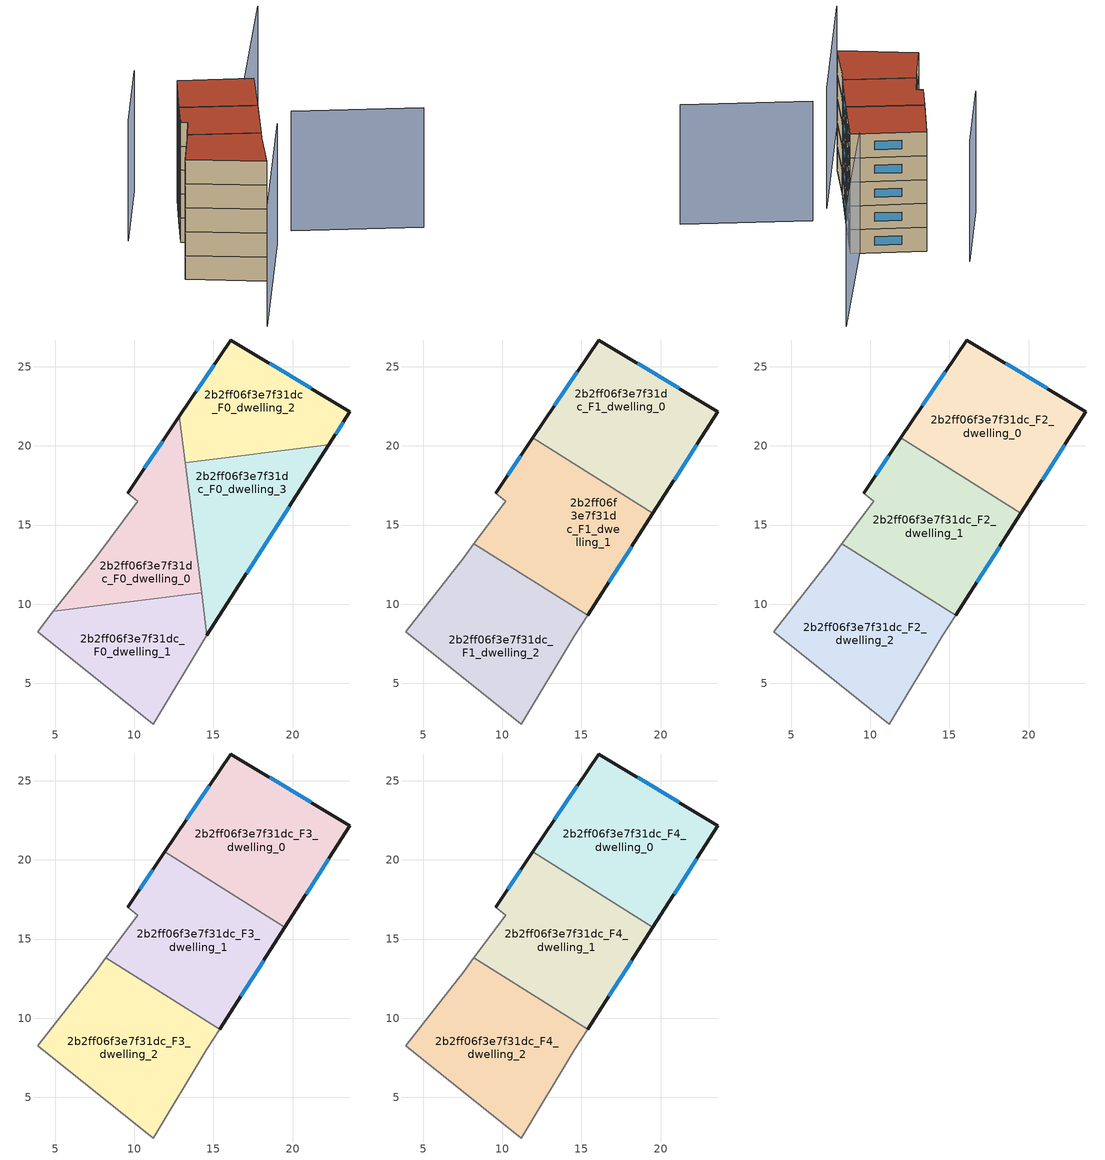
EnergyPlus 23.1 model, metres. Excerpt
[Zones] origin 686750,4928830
2b2ff06f3e7f31dc_F0_dwelling_0
 floor ground (EU_floor_Construction): 12.85,21.87 14.26,10.72 4.9,9.54 7.56,12.95 10.23,16.51 9.58,17.02 z0
 wall outside (EU_wall_Construction): 12.85,21.87 9.58,17.02 z0:3
 wall to 2b2ff06f3e7f31dc_F0_dwelling_1 (EU_wall_Construction): 4.9,9.54 14.26,10.72 z0:3
 wall adiabatic (EU_wall_Construction): 9.58,17.02 10.23,16.51 7.56,12.95 4.9,9.54 z0:3
 wall to 2b2ff06f3e7f31dc_F0_dwelling_3 (EU_wall_Construction): 14.26,10.72 13.22,18.93 z0:3
 wall to 2b2ff06f3e7f31dc_F0_dwelling_2 (EU_wall_Construction): 13.22,18.93 12.85,21.87 z0:3
 window (EU_Window_Construction): 11.79,20.29 10.65,18.6 z0.98:2.02
2b2ff06f3e7f31dc_F0_dwelling_1
 floor ground (EU_floor_Construction): 14.26,10.72 14.6,8.06 14.59,8.05 11.2,2.44 3.9,8.26 4.9,9.54 z0
 wall adiabatic (EU_wall_Construction): 4.9,9.54 3.9,8.26 11.2,2.44 14.59,8.05 14.6,8.06 z0:3
 wall to 2b2ff06f3e7f31dc_F0_dwelling_3 (EU_wall_Construction): 14.6,8.06 14.26,10.72 z0:3
2b2ff06f3e7f31dc_F0_dwelling_2
 floor ground (EU_floor_Construction): 23.62,22.16 22.29,20.07 13.22,18.93 12.85,21.87 16.1,26.69 z0
 wall outside (EU_wall_Construction): 22.29,20.07 23.62,22.16 16.1,26.69 12.85,21.87 z0:3
 wall to 2b2ff06f3e7f31dc_F0_dwelling_3 (EU_wall_Construction): 13.22,18.93 22.29,20.07 z0:3
 window (EU_Window_Construction): 22.72,20.75 23.19,21.48 / 15.04,25.12 13.91,23.44 / 21.18,23.63 18.55,25.21 z0.98:2.02
2b2ff06f3e7f31dc_F0_dwelling_3
 floor ground (EU_floor_Construction): 22.29,20.07 14.6,8.06 13.22,18.93 z0
 wall outside (EU_wall_Construction): 14.6,8.06 22.29,20.07 z0:3
 window (EU_Window_Construction): 17.1,11.96 19.79,16.16 z0.98:2.02
2b2ff06f3e7f31dc_F1_dwelling_0
 floor to 2b2ff06f3e7f31dc_F0_dwelling_2 (EU_floor_Construction): 23.62,22.16 22.29,20.07 14.25,19.06 13.12,19.77 12.85,21.87 16.1,26.69 z3
 floor to 2b2ff06f3e7f31dc_F0_dwelling_0 (EU_floor_Construction): 12.85,21.87 13.12,19.77 11.94,20.51 z3
 floor to 2b2ff06f3e7f31dc_F0_dwelling_3 (EU_floor_Construction): 22.29,20.07 19.52,15.74 14.25,19.06 z3
 wall outside (EU_wall_Construction): 19.52,15.74 23.62,22.16 16.1,26.69 11.94,20.51 z3:6
 wall to 2b2ff06f3e7f31dc_F1_dwelling_1 (EU_wall_Construction): 11.94,20.51 19.52,15.74 z3:6
 window (EU_Window_Construction): 21.18,23.63 18.55,25.21 / 20.85,17.83 22.29,20.07 / 14.75,24.68 13.29,22.52 z3.98:5.02
2b2ff06f3e7f31dc_F1_dwelling_1
 floor to 2b2ff06f3e7f31dc_F0_dwelling_0 (EU_floor_Construction): 13.12,19.77 14.26,10.72 13.31,10.6 8.21,13.82 10.23,16.51 9.58,17.02 11.94,20.51 z3
 floor to 2b2ff06f3e7f31dc_F0_dwelling_3 (EU_floor_Construction): 19.52,15.74 15.39,9.3 14.36,9.95 13.22,18.93 14.25,19.06 z3
 floor to 2b2ff06f3e7f31dc_F0_dwelling_2 (EU_floor_Construction): 14.25,19.06 13.22,18.93 13.12,19.77 z3
 floor to 2b2ff06f3e7f31dc_F0_dwelling_1 (EU_floor_Construction): 14.26,10.72 14.36,9.95 13.31,10.6 z3
 wall outside (EU_wall_Construction): 11.94,20.51 9.58,17.02 / 15.39,9.3 19.52,15.74 z3:6
 wall adiabatic (EU_wall_Construction): 9.58,17.02 10.23,16.51 8.21,13.82 z3:6
 wall to 2b2ff06f3e7f31dc_F1_dwelling_2 (EU_wall_Construction): 8.21,13.82 15.39,9.3 z3:6
 window (EU_Window_Construction): 11.17,19.38 10.35,18.16 / 16.73,11.39 18.17,13.65 z3.98:5.02
2b2ff06f3e7f31dc_F1_dwelling_2
 floor to 2b2ff06f3e7f31dc_F0_dwelling_1 (EU_floor_Construction): 14.36,9.95 14.6,8.06 14.59,8.05 11.2,2.44 3.9,8.26 4.9,9.54 13.31,10.6 z3
 floor to 2b2ff06f3e7f31dc_F0_dwelling_0 (EU_floor_Construction): 13.31,10.6 4.9,9.54 7.56,12.95 8.21,13.82 z3
 floor to 2b2ff06f3e7f31dc_F0_dwelling_3 (EU_floor_Construction): 15.39,9.3 14.6,8.06 14.36,9.95 z3
 wall adiabatic (EU_wall_Construction): 8.21,13.82 7.56,12.95 3.9,8.26 11.2,2.44 14.59,8.05 15.39,9.3 z3:6
2b2ff06f3e7f31dc_F2_dwelling_0
 floor to 2b2ff06f3e7f31dc_F1_dwelling_0 (EU_floor_Construction): 23.62,22.16 19.52,15.74 11.94,20.51 16.1,26.69 z6
 wall outside (EU_wall_Construction): 19.52,15.74 23.62,22.16 16.1,26.69 11.94,20.51 z6:9
 wall to 2b2ff06f3e7f31dc_F2_dwelling_1 (EU_wall_Construction): 11.94,20.51 19.52,15.74 z6:9
 window (EU_Window_Construction): 21.18,23.63 18.55,25.21 / 20.85,17.83 22.29,20.07 / 14.75,24.68 13.29,22.52 z6.98:8.02
2b2ff06f3e7f31dc_F2_dwelling_1
 floor to 2b2ff06f3e7f31dc_F1_dwelling_1 (EU_floor_Construction): 19.52,15.74 15.39,9.3 8.21,13.82 10.23,16.51 9.58,17.02 11.94,20.51 z6
 wall outside (EU_wall_Construction): 11.94,20.51 9.58,17.02 / 15.39,9.3 19.52,15.74 z6:9
 wall adiabatic (EU_wall_Construction): 9.58,17.02 10.23,16.51 8.21,13.82 z6:9
 wall to 2b2ff06f3e7f31dc_F2_dwelling_2 (EU_wall_Construction): 8.21,13.82 15.39,9.3 z6:9
 window (EU_Window_Construction): 11.17,19.38 10.35,18.16 / 16.73,11.39 18.17,13.65 z6.98:8.02
2b2ff06f3e7f31dc_F2_dwelling_2
 floor to 2b2ff06f3e7f31dc_F1_dwelling_2 (EU_floor_Construction): 15.39,9.3 14.59,8.05 11.2,2.44 3.9,8.26 7.56,12.95 8.21,13.82 z6
 wall adiabatic (EU_wall_Construction): 8.21,13.82 7.56,12.95 3.9,8.26 11.2,2.44 14.59,8.05 15.39,9.3 z6:9
2b2ff06f3e7f31dc_F3_dwelling_0
 floor to 2b2ff06f3e7f31dc_F2_dwelling_0 (EU_floor_Construction): 23.62,22.16 19.52,15.74 11.94,20.51 16.1,26.69 z9
 wall outside (EU_wall_Construction): 19.52,15.74 23.62,22.16 16.1,26.69 11.94,20.51 z9:12
 wall to 2b2ff06f3e7f31dc_F3_dwelling_1 (EU_wall_Construction): 11.94,20.51 19.52,15.74 z9:12
 window (EU_Window_Construction): 21.18,23.63 18.55,25.21 / 20.85,17.83 22.29,20.07 / 14.75,24.68 13.29,22.52 z9.98:11.02
2b2ff06f3e7f31dc_F3_dwelling_1
 floor to 2b2ff06f3e7f31dc_F2_dwelling_1 (EU_floor_Construction): 19.52,15.74 15.39,9.3 8.21,13.82 10.23,16.51 9.58,17.02 11.94,20.51 z9
 wall outside (EU_wall_Construction): 11.94,20.51 9.58,17.02 / 15.39,9.3 19.52,15.74 z9:12
 wall adiabatic (EU_wall_Construction): 9.58,17.02 10.23,16.51 8.21,13.82 z9:12
 wall to 2b2ff06f3e7f31dc_F3_dwelling_2 (EU_wall_Construction): 8.21,13.82 15.39,9.3 z9:12
 window (EU_Window_Construction): 11.17,19.38 10.35,18.16 / 16.73,11.39 18.17,13.65 z9.98:11.02
2b2ff06f3e7f31dc_F3_dwelling_2
 floor to 2b2ff06f3e7f31dc_F2_dwelling_2 (EU_floor_Construction): 15.39,9.3 14.59,8.05 11.2,2.44 3.9,8.26 7.56,12.95 8.21,13.82 z9
 wall adiabatic (EU_wall_Construction): 8.21,13.82 7.56,12.95 3.9,8.26 11.2,2.44 14.59,8.05 15.39,9.3 z9:12
2b2ff06f3e7f31dc_F4_dwelling_0
 floor to 2b2ff06f3e7f31dc_F3_dwelling_0 (EU_floor_Construction): 23.62,22.16 19.52,15.74 11.94,20.51 16.1,26.69 z12
 wall outside (EU_wall_Construction): 19.52,15.74 23.62,22.16 16.1,26.69 11.94,20.51 z12:15
 wall to 2b2ff06f3e7f31dc_F4_dwelling_1 (EU_wall_Construction): 11.94,20.51 19.52,15.74 z12:15
 window (EU_Window_Construction): 21.18,23.63 18.55,25.21 / 20.85,17.83 22.29,20.07 / 14.75,24.68 13.29,22.52 z12.98:14.02
 roof outside (EU_roof_Construction): 19.52,15.74 23.62,22.16 16.1,26.69 11.94,20.51 z15
2b2ff06f3e7f31dc_F4_dwelling_1
 floor to 2b2ff06f3e7f31dc_F3_dwelling_1 (EU_floor_Construction): 19.52,15.74 15.39,9.3 8.21,13.82 10.23,16.51 9.58,17.02 11.94,20.51 z12
 wall outside (EU_wall_Construction): 11.94,20.51 9.58,17.02 / 15.39,9.3 19.52,15.74 z12:15
 wall adiabatic (EU_wall_Construction): 9.58,17.02 10.23,16.51 8.21,13.82 z12:15
 wall to 2b2ff06f3e7f31dc_F4_dwelling_2 (EU_wall_Construction): 8.21,13.82 15.39,9.3 z12:15
 window (EU_Window_Construction): 11.17,19.38 10.35,18.16 / 16.73,11.39 18.17,13.65 z12.98:14.02
 roof outside (EU_roof_Construction): 15.39,9.3 19.52,15.74 11.94,20.51 9.58,17.02 10.23,16.51 8.21,13.82 z15
2b2ff06f3e7f31dc_F4_dwelling_2
 floor to 2b2ff06f3e7f31dc_F3_dwelling_2 (EU_floor_Construction): 15.39,9.3 14.59,8.05 11.2,2.44 3.9,8.26 7.56,12.95 8.21,13.82 z12
 wall adiabatic (EU_wall_Construction): 8.21,13.82 7.56,12.95 3.9,8.26 11.2,2.44 14.59,8.05 15.39,9.3 z12:15
 roof outside (EU_roof_Construction): 11.2,2.44 14.59,8.05 15.39,9.3 8.21,13.82 7.56,12.95 3.9,8.26 z15
shading: 21.68,12.18 34.6,4.14 / 18.29,10.22 3.95,-7.78 / 13.67,31.8 4.95,20.86 / 35.74,38.23 22.43,22.44 z0:15
[Building]
EU S2 Campaign: North Axis=0; Terrain=City; Solar Distribution=FullExterior
[Site:Location]
Bologna: Latitude=44.5; Longitude=11.25; Time Zone=1; Elevation=37
[SizingPeriod:WeatherFileDays]
AnnualSizingPeriod: Begin Month=1; Begin Day of Month=1; End Month=12; End Day of Month=31; Day of Week for Start Day=Monday; Use Weather File Daylight Saving Period=No; Use Weather File Rain and Snow Indicators=No
[MATERIAL]
EU_InternalMass_Material: Roughness=MediumRough; Thickness=0.1; Conductivity=1; Density=1800; Specific Heat=900; Thermal Absorptance=0.9; Solar Absorptance=0.7; Visible Absorptance=0.7
[MATERIAL:NOMASS] Roughness=MediumRough; Thermal Absorptance=0.9; Solar Absorptance=0.7; Visible Absorptance=0.7
Name | Thermal Resistance
EU_wall_NoMass | 0.905828
EU_roof_NoMass | 0.37593
EU_floor_NoMass | 0.67114
[WINDOWMATERIAL:SIMPLEGLAZINGSYSTEM]
EU_Window_SimpleGlazing: UFactor=4.52486; Solar Heat Gain Coefficient=0.85; Visible Transmittance=0.85
[CONSTRUCTION]
EU_wall_Construction: EU_wall_NoMass
EU_roof_Construction: EU_roof_NoMass
EU_floor_Construction: EU_floor_NoMass
EU_InternalMass_Construction: EU_InternalMass_Material
EU_Window_Construction: EU_Window_SimpleGlazing
[ZONE] Type=1; Multiplier=1; Ceiling Height=autocalculate; Floor Area=autocalculate; Part of Total Floor Area=Yes
Name | Volume
2b2ff06f3e7f31dc_F0_dwelling_0 | 150.147
2b2ff06f3e7f31dc_F1_dwelling_0; 2b2ff06f3e7f31dc_F2_dwelling_0; 2b2ff06f3e7f31dc_F3_dwelling_0; 2b2ff06f3e7f31dc_F4_dwelling_0 | 200.183
2b2ff06f3e7f31dc_F0_dwelling_1 | 150.115
2b2ff06f3e7f31dc_F1_dwelling_1; 2b2ff06f3e7f31dc_F2_dwelling_1; 2b2ff06f3e7f31dc_F3_dwelling_1; 2b2ff06f3e7f31dc_F4_dwelling_1 | 200.161
2b2ff06f3e7f31dc_F0_dwelling_2 | 150.135
2b2ff06f3e7f31dc_F1_dwelling_2; 2b2ff06f3e7f31dc_F2_dwelling_2; 2b2ff06f3e7f31dc_F3_dwelling_2; 2b2ff06f3e7f31dc_F4_dwelling_2 | 200.191
2b2ff06f3e7f31dc_F0_dwelling_3 | 150.126
[INTERNALMASS] Construction=EU_InternalMass_Construction
Name | Zone or ZoneList | Surface Area
2b2ff06f3e7f31dc_F0_dwelling_0_EU_InternalMass | 2b2ff06f3e7f31dc_F0_dwelling_0 | 50.0487
2b2ff06f3e7f31dc_F0_dwelling_1_EU_InternalMass | 2b2ff06f3e7f31dc_F0_dwelling_1 | 50.0383
2b2ff06f3e7f31dc_F0_dwelling_2_EU_InternalMass | 2b2ff06f3e7f31dc_F0_dwelling_2 | 50.0451
2b2ff06f3e7f31dc_F0_dwelling_3_EU_InternalMass | 2b2ff06f3e7f31dc_F0_dwelling_3 | 50.0419
2b2ff06f3e7f31dc_F1_dwelling_0_EU_InternalMass | 2b2ff06f3e7f31dc_F1_dwelling_0 | 66.7276
2b2ff06f3e7f31dc_F1_dwelling_1_EU_InternalMass | 2b2ff06f3e7f31dc_F1_dwelling_1 | 66.7204
2b2ff06f3e7f31dc_F1_dwelling_2_EU_InternalMass | 2b2ff06f3e7f31dc_F1_dwelling_2 | 66.7303
2b2ff06f3e7f31dc_F2_dwelling_0_EU_InternalMass | 2b2ff06f3e7f31dc_F2_dwelling_0 | 66.7276
2b2ff06f3e7f31dc_F2_dwelling_1_EU_InternalMass | 2b2ff06f3e7f31dc_F2_dwelling_1 | 66.7204
2b2ff06f3e7f31dc_F2_dwelling_2_EU_InternalMass | 2b2ff06f3e7f31dc_F2_dwelling_2 | 66.7303
2b2ff06f3e7f31dc_F3_dwelling_0_EU_InternalMass | 2b2ff06f3e7f31dc_F3_dwelling_0 | 66.7276
2b2ff06f3e7f31dc_F3_dwelling_1_EU_InternalMass | 2b2ff06f3e7f31dc_F3_dwelling_1 | 66.7204
2b2ff06f3e7f31dc_F3_dwelling_2_EU_InternalMass | 2b2ff06f3e7f31dc_F3_dwelling_2 | 66.7303
2b2ff06f3e7f31dc_F4_dwelling_0_EU_InternalMass | 2b2ff06f3e7f31dc_F4_dwelling_0 | 66.7276
2b2ff06f3e7f31dc_F4_dwelling_1_EU_InternalMass | 2b2ff06f3e7f31dc_F4_dwelling_1 | 66.7204
2b2ff06f3e7f31dc_F4_dwelling_2_EU_InternalMass | 2b2ff06f3e7f31dc_F4_dwelling_2 | 66.7303
[OTHEREQUIPMENT] Fuel Type=Electricity; Design Level Calculation Method=Watts/Area; Power per Zone Floor Area=1; Fraction Latent=0; Fraction Radiant=0; Fraction Lost=0; Carbon Dioxide Generation Rate=0; EndUse Subcategory=EU_Step8_InternalGains
Name | Zone or ZoneList or Space or SpaceList | Schedule
EU_Step8_InternalGain_2b2ff06f3e7f31dc_F0_dwelling_0_f000 | 2b2ff06f3e7f31dc_F0_dwelling_0 | EU_Step8_GainSchedule_2b2ff06f3e7f31dc_F0_dwelling_0_f000
EU_Step8_InternalGain_2b2ff06f3e7f31dc_F0_dwelling_1_f000 | 2b2ff06f3e7f31dc_F0_dwelling_1 | EU_Step8_GainSchedule_2b2ff06f3e7f31dc_F0_dwelling_1_f000
EU_Step8_InternalGain_2b2ff06f3e7f31dc_F0_dwelling_2_f000 | 2b2ff06f3e7f31dc_F0_dwelling_2 | EU_Step8_GainSchedule_2b2ff06f3e7f31dc_F0_dwelling_2_f000
EU_Step8_InternalGain_2b2ff06f3e7f31dc_F0_dwelling_3_f000 | 2b2ff06f3e7f31dc_F0_dwelling_3 | EU_Step8_GainSchedule_2b2ff06f3e7f31dc_F0_dwelling_3_f000
EU_Step8_InternalGain_2b2ff06f3e7f31dc_F1_dwelling_0_f000 | 2b2ff06f3e7f31dc_F1_dwelling_0 | EU_Step8_GainSchedule_2b2ff06f3e7f31dc_F1_dwelling_0_f000
EU_Step8_InternalGain_2b2ff06f3e7f31dc_F1_dwelling_1_f000 | 2b2ff06f3e7f31dc_F1_dwelling_1 | EU_Step8_GainSchedule_2b2ff06f3e7f31dc_F1_dwelling_1_f000
EU_Step8_InternalGain_2b2ff06f3e7f31dc_F1_dwelling_2_f000 | 2b2ff06f3e7f31dc_F1_dwelling_2 | EU_Step8_GainSchedule_2b2ff06f3e7f31dc_F1_dwelling_2_f000
EU_Step8_InternalGain_2b2ff06f3e7f31dc_F2_dwelling_0_f000 | 2b2ff06f3e7f31dc_F2_dwelling_0 | EU_Step8_GainSchedule_2b2ff06f3e7f31dc_F2_dwelling_0_f000
EU_Step8_InternalGain_2b2ff06f3e7f31dc_F2_dwelling_1_f000 | 2b2ff06f3e7f31dc_F2_dwelling_1 | EU_Step8_GainSchedule_2b2ff06f3e7f31dc_F2_dwelling_1_f000
EU_Step8_InternalGain_2b2ff06f3e7f31dc_F2_dwelling_2_f000 | 2b2ff06f3e7f31dc_F2_dwelling_2 | EU_Step8_GainSchedule_2b2ff06f3e7f31dc_F2_dwelling_2_f000
EU_Step8_InternalGain_2b2ff06f3e7f31dc_F3_dwelling_0_f000 | 2b2ff06f3e7f31dc_F3_dwelling_0 | EU_Step8_GainSchedule_2b2ff06f3e7f31dc_F3_dwelling_0_f000
EU_Step8_InternalGain_2b2ff06f3e7f31dc_F3_dwelling_1_f000 | 2b2ff06f3e7f31dc_F3_dwelling_1 | EU_Step8_GainSchedule_2b2ff06f3e7f31dc_F3_dwelling_1_f000
EU_Step8_InternalGain_2b2ff06f3e7f31dc_F3_dwelling_2_f000 | 2b2ff06f3e7f31dc_F3_dwelling_2 | EU_Step8_GainSchedule_2b2ff06f3e7f31dc_F3_dwelling_2_f000
EU_Step8_InternalGain_2b2ff06f3e7f31dc_F4_dwelling_0_f000 | 2b2ff06f3e7f31dc_F4_dwelling_0 | EU_Step8_GainSchedule_2b2ff06f3e7f31dc_F4_dwelling_0_f000
EU_Step8_InternalGain_2b2ff06f3e7f31dc_F4_dwelling_1_f000 | 2b2ff06f3e7f31dc_F4_dwelling_1 | EU_Step8_GainSchedule_2b2ff06f3e7f31dc_F4_dwelling_1_f000
EU_Step8_InternalGain_2b2ff06f3e7f31dc_F4_dwelling_2_f000 | 2b2ff06f3e7f31dc_F4_dwelling_2 | EU_Step8_GainSchedule_2b2ff06f3e7f31dc_F4_dwelling_2_f000
[ZONEVENTILATION:DESIGNFLOWRATE] Schedule=EU_AlwaysOn; Design Flow Rate Calculation Method=AirChanges/Hour; Air Changes per Hour=0.73129; Ventilation Type=Natural; Fan Pressure Rise=0; Fan Total Efficiency=1; Constant Term Coefficient=1; Temperature Term Coefficient=0; Velocity Term Coefficient=0; Velocity Squared Term Coefficient=0; Minimum Indoor Temperature=-100; Maximum Indoor Temperature=100; Delta Temperature=-100; Minimum Outdoor Temperature=-100; Maximum Outdoor Temperature=100; Maximum Wind Speed=40
Name | Zone or ZoneList or Space or SpaceList
EU_ConstantAir_2b2ff06f3e7f31dc_F0_dwelling_0 | 2b2ff06f3e7f31dc_F0_dwelling_0
EU_ConstantAir_2b2ff06f3e7f31dc_F0_dwelling_1 | 2b2ff06f3e7f31dc_F0_dwelling_1
EU_ConstantAir_2b2ff06f3e7f31dc_F0_dwelling_2 | 2b2ff06f3e7f31dc_F0_dwelling_2
EU_ConstantAir_2b2ff06f3e7f31dc_F0_dwelling_3 | 2b2ff06f3e7f31dc_F0_dwelling_3
EU_ConstantAir_2b2ff06f3e7f31dc_F1_dwelling_0 | 2b2ff06f3e7f31dc_F1_dwelling_0
EU_ConstantAir_2b2ff06f3e7f31dc_F1_dwelling_1 | 2b2ff06f3e7f31dc_F1_dwelling_1
EU_ConstantAir_2b2ff06f3e7f31dc_F1_dwelling_2 | 2b2ff06f3e7f31dc_F1_dwelling_2
EU_ConstantAir_2b2ff06f3e7f31dc_F2_dwelling_0 | 2b2ff06f3e7f31dc_F2_dwelling_0
EU_ConstantAir_2b2ff06f3e7f31dc_F2_dwelling_1 | 2b2ff06f3e7f31dc_F2_dwelling_1
EU_ConstantAir_2b2ff06f3e7f31dc_F2_dwelling_2 | 2b2ff06f3e7f31dc_F2_dwelling_2
EU_ConstantAir_2b2ff06f3e7f31dc_F3_dwelling_0 | 2b2ff06f3e7f31dc_F3_dwelling_0
EU_ConstantAir_2b2ff06f3e7f31dc_F3_dwelling_1 | 2b2ff06f3e7f31dc_F3_dwelling_1
EU_ConstantAir_2b2ff06f3e7f31dc_F3_dwelling_2 | 2b2ff06f3e7f31dc_F3_dwelling_2
EU_ConstantAir_2b2ff06f3e7f31dc_F4_dwelling_0 | 2b2ff06f3e7f31dc_F4_dwelling_0
EU_ConstantAir_2b2ff06f3e7f31dc_F4_dwelling_1 | 2b2ff06f3e7f31dc_F4_dwelling_1
EU_ConstantAir_2b2ff06f3e7f31dc_F4_dwelling_2 | 2b2ff06f3e7f31dc_F4_dwelling_2
[HVACTEMPLATE:THERMOSTAT] Constant Heating Setpoint=20; Constant Cooling Setpoint=50
EU_HeatOnly_2b2ff06f3e7f31dc_F0_dwelling_0; EU_HeatOnly_2b2ff06f3e7f31dc_F0_dwelling_1; EU_HeatOnly_2b2ff06f3e7f31dc_F0_dwelling_2; EU_HeatOnly_2b2ff06f3e7f31dc_F0_dwelling_3; EU_HeatOnly_2b2ff06f3e7f31dc_F1_dwelling_0; EU_HeatOnly_2b2ff06f3e7f31dc_F1_dwelling_1; EU_HeatOnly_2b2ff06f3e7f31dc_F1_dwelling_2; EU_HeatOnly_2b2ff06f3e7f31dc_F2_dwelling_0; EU_HeatOnly_2b2ff06f3e7f31dc_F2_dwelling_1; EU_HeatOnly_2b2ff06f3e7f31dc_F2_dwelling_2; EU_HeatOnly_2b2ff06f3e7f31dc_F3_dwelling_0; EU_HeatOnly_2b2ff06f3e7f31dc_F3_dwelling_1; EU_HeatOnly_2b2ff06f3e7f31dc_F3_dwelling_2; EU_HeatOnly_2b2ff06f3e7f31dc_F4_dwelling_0; EU_HeatOnly_2b2ff06f3e7f31dc_F4_dwelling_1; EU_HeatOnly_2b2ff06f3e7f31dc_F4_dwelling_2
[HVACTEMPLATE:ZONE:IDEALLOADSAIRSYSTEM] System Availability Schedule=EU_AlwaysOn; Maximum Heating Supply Air Temperature=50; Minimum Cooling Supply Air Temperature=13; Maximum Heating Supply Air Humidity Ratio=0.0156; Minimum Cooling Supply Air Humidity Ratio=0.0077; Heating Limit=NoLimit; Cooling Limit=NoLimit; Heating Availability Schedule=EU_AlwaysOn; Cooling Availability Schedule=EU_CoolingOff; Dehumidification Control Type=ConstantSensibleHeatRatio; Cooling Sensible Heat Ratio=0.7; Dehumidification Setpoint=60; Humidification Control Type=None; Humidification Setpoint=30; Outdoor Air Method=None; Outdoor Air Flow Rate per Person=0.00944; Outdoor Air Flow Rate per Zone Floor Area=0; Outdoor Air Flow Rate per Zone=0; Demand Controlled Ventilation Type=None; Outdoor Air Economizer Type=NoEconomizer; Heat Recovery Type=None; Sensible Heat Recovery Effectiveness=0.7; Latent Heat Recovery Effectiveness=0.65
Name | Template Thermostat
2b2ff06f3e7f31dc_F0_dwelling_0 | EU_HeatOnly_2b2ff06f3e7f31dc_F0_dwelling_0
2b2ff06f3e7f31dc_F0_dwelling_1 | EU_HeatOnly_2b2ff06f3e7f31dc_F0_dwelling_1
2b2ff06f3e7f31dc_F0_dwelling_2 | EU_HeatOnly_2b2ff06f3e7f31dc_F0_dwelling_2
2b2ff06f3e7f31dc_F0_dwelling_3 | EU_HeatOnly_2b2ff06f3e7f31dc_F0_dwelling_3
2b2ff06f3e7f31dc_F1_dwelling_0 | EU_HeatOnly_2b2ff06f3e7f31dc_F1_dwelling_0
2b2ff06f3e7f31dc_F1_dwelling_1 | EU_HeatOnly_2b2ff06f3e7f31dc_F1_dwelling_1
2b2ff06f3e7f31dc_F1_dwelling_2 | EU_HeatOnly_2b2ff06f3e7f31dc_F1_dwelling_2
2b2ff06f3e7f31dc_F2_dwelling_0 | EU_HeatOnly_2b2ff06f3e7f31dc_F2_dwelling_0
2b2ff06f3e7f31dc_F2_dwelling_1 | EU_HeatOnly_2b2ff06f3e7f31dc_F2_dwelling_1
2b2ff06f3e7f31dc_F2_dwelling_2 | EU_HeatOnly_2b2ff06f3e7f31dc_F2_dwelling_2
2b2ff06f3e7f31dc_F3_dwelling_0 | EU_HeatOnly_2b2ff06f3e7f31dc_F3_dwelling_0
2b2ff06f3e7f31dc_F3_dwelling_1 | EU_HeatOnly_2b2ff06f3e7f31dc_F3_dwelling_1
2b2ff06f3e7f31dc_F3_dwelling_2 | EU_HeatOnly_2b2ff06f3e7f31dc_F3_dwelling_2
2b2ff06f3e7f31dc_F4_dwelling_0 | EU_HeatOnly_2b2ff06f3e7f31dc_F4_dwelling_0
2b2ff06f3e7f31dc_F4_dwelling_1 | EU_HeatOnly_2b2ff06f3e7f31dc_F4_dwelling_1
2b2ff06f3e7f31dc_F4_dwelling_2 | EU_HeatOnly_2b2ff06f3e7f31dc_F4_dwelling_2
[SIZING:ZONE] Zone Cooling Design Supply Air Temperature Input Method=SupplyAirTemperature; Zone Cooling Design Supply Air Temperature=13; Zone Heating Design Supply Air Temperature Input Method=SupplyAirTemperature; Zone Heating Design Supply Air Temperature=50; Zone Cooling Design Supply Air Humidity Ratio=0.008; Zone Heating Design Supply Air Humidity Ratio=0.008; Cooling Design Air Flow Method=DesignDay; Cooling Design Air Flow Rate=0; Cooling Minimum Air Flow per Zone Floor Area=0.000762; Cooling Minimum Air Flow=0; Cooling Minimum Air Flow Fraction=0.2; Heating Design Air Flow Method=DesignDay; Heating Design Air Flow Rate=0; Heating Maximum Air Flow per Zone Floor Area=0.002032; Heating Maximum Air Flow=0.141576; Heating Maximum Air Flow Fraction=0.3; Account for Dedicated Outdoor Air System=No; Dedicated Outdoor Air System Control Strategy=NeutralSupplyAir; Dedicated Outdoor Air Low Setpoint Temperature for Design=autosize; Dedicated Outdoor Air High Setpoint Temperature for Design=autosize; Zone Load Sizing Method=Sensible Load Only No Latent Load; Zone Latent Cooling Design Supply Air Humidity Ratio Input Method=HumidityRatioDifference; Zone Cooling Design Supply Air Humidity Ratio Difference=0.005; Zone Latent Heating Design Supply Air Humidity Ratio Input Method=HumidityRatioDifference; Zone Humidification Design Supply Air Humidity Ratio Difference=0.005
2b2ff06f3e7f31dc_F0_dwelling_0; 2b2ff06f3e7f31dc_F0_dwelling_1; 2b2ff06f3e7f31dc_F0_dwelling_2; 2b2ff06f3e7f31dc_F0_dwelling_3; 2b2ff06f3e7f31dc_F1_dwelling_0; 2b2ff06f3e7f31dc_F1_dwelling_1; 2b2ff06f3e7f31dc_F1_dwelling_2; 2b2ff06f3e7f31dc_F2_dwelling_0; 2b2ff06f3e7f31dc_F2_dwelling_1; 2b2ff06f3e7f31dc_F2_dwelling_2; 2b2ff06f3e7f31dc_F3_dwelling_0; 2b2ff06f3e7f31dc_F3_dwelling_1; 2b2ff06f3e7f31dc_F3_dwelling_2; 2b2ff06f3e7f31dc_F4_dwelling_0; 2b2ff06f3e7f31dc_F4_dwelling_1; 2b2ff06f3e7f31dc_F4_dwelling_2
[SCHEDULE:CONSTANT]
Name | Hourly Value
EU_AlwaysOn | 1
EU_CoolingOff | 0
[SCHEDULE:FILE] Column Number=1; Rows to Skip at Top=0; Number of Hours of Data=8760; Column Separator=Comma; Interpolate to Timestep=No; Minutes per Item=60; Adjust Schedule for Daylight Savings=Yes
Name | File
EU_Step8_GainSchedule_2b2ff06f3e7f31dc_F0_dwelling_0_f000 | ../../schedules/2b2ff06f3e7f31dc/2b2ff06f3e7f31dc_F0_dwelling_0_f000_gain.csv
EU_Step8_GainSchedule_2b2ff06f3e7f31dc_F0_dwelling_1_f000 | ../../schedules/2b2ff06f3e7f31dc/2b2ff06f3e7f31dc_F0_dwelling_1_f000_gain.csv
EU_Step8_GainSchedule_2b2ff06f3e7f31dc_F0_dwelling_2_f000 | ../../schedules/2b2ff06f3e7f31dc/2b2ff06f3e7f31dc_F0_dwelling_2_f000_gain.csv
EU_Step8_GainSchedule_2b2ff06f3e7f31dc_F0_dwelling_3_f000 | ../../schedules/2b2ff06f3e7f31dc/2b2ff06f3e7f31dc_F0_dwelling_3_f000_gain.csv
EU_Step8_GainSchedule_2b2ff06f3e7f31dc_F1_dwelling_0_f000 | ../../schedules/2b2ff06f3e7f31dc/2b2ff06f3e7f31dc_F1_dwelling_0_f000_gain.csv
EU_Step8_GainSchedule_2b2ff06f3e7f31dc_F1_dwelling_1_f000 | ../../schedules/2b2ff06f3e7f31dc/2b2ff06f3e7f31dc_F1_dwelling_1_f000_gain.csv
EU_Step8_GainSchedule_2b2ff06f3e7f31dc_F1_dwelling_2_f000 | ../../schedules/2b2ff06f3e7f31dc/2b2ff06f3e7f31dc_F1_dwelling_2_f000_gain.csv
EU_Step8_GainSchedule_2b2ff06f3e7f31dc_F2_dwelling_0_f000 | ../../schedules/2b2ff06f3e7f31dc/2b2ff06f3e7f31dc_F2_dwelling_0_f000_gain.csv
EU_Step8_GainSchedule_2b2ff06f3e7f31dc_F2_dwelling_1_f000 | ../../schedules/2b2ff06f3e7f31dc/2b2ff06f3e7f31dc_F2_dwelling_1_f000_gain.csv
EU_Step8_GainSchedule_2b2ff06f3e7f31dc_F2_dwelling_2_f000 | ../../schedules/2b2ff06f3e7f31dc/2b2ff06f3e7f31dc_F2_dwelling_2_f000_gain.csv
EU_Step8_GainSchedule_2b2ff06f3e7f31dc_F3_dwelling_0_f000 | ../../schedules/2b2ff06f3e7f31dc/2b2ff06f3e7f31dc_F3_dwelling_0_f000_gain.csv
EU_Step8_GainSchedule_2b2ff06f3e7f31dc_F3_dwelling_1_f000 | ../../schedules/2b2ff06f3e7f31dc/2b2ff06f3e7f31dc_F3_dwelling_1_f000_gain.csv
EU_Step8_GainSchedule_2b2ff06f3e7f31dc_F3_dwelling_2_f000 | ../../schedules/2b2ff06f3e7f31dc/2b2ff06f3e7f31dc_F3_dwelling_2_f000_gain.csv
EU_Step8_GainSchedule_2b2ff06f3e7f31dc_F4_dwelling_0_f000 | ../../schedules/2b2ff06f3e7f31dc/2b2ff06f3e7f31dc_F4_dwelling_0_f000_gain.csv
EU_Step8_GainSchedule_2b2ff06f3e7f31dc_F4_dwelling_1_f000 | ../../schedules/2b2ff06f3e7f31dc/2b2ff06f3e7f31dc_F4_dwelling_1_f000_gain.csv
EU_Step8_GainSchedule_2b2ff06f3e7f31dc_F4_dwelling_2_f000 | ../../schedules/2b2ff06f3e7f31dc/2b2ff06f3e7f31dc_F4_dwelling_2_f000_gain.csv
